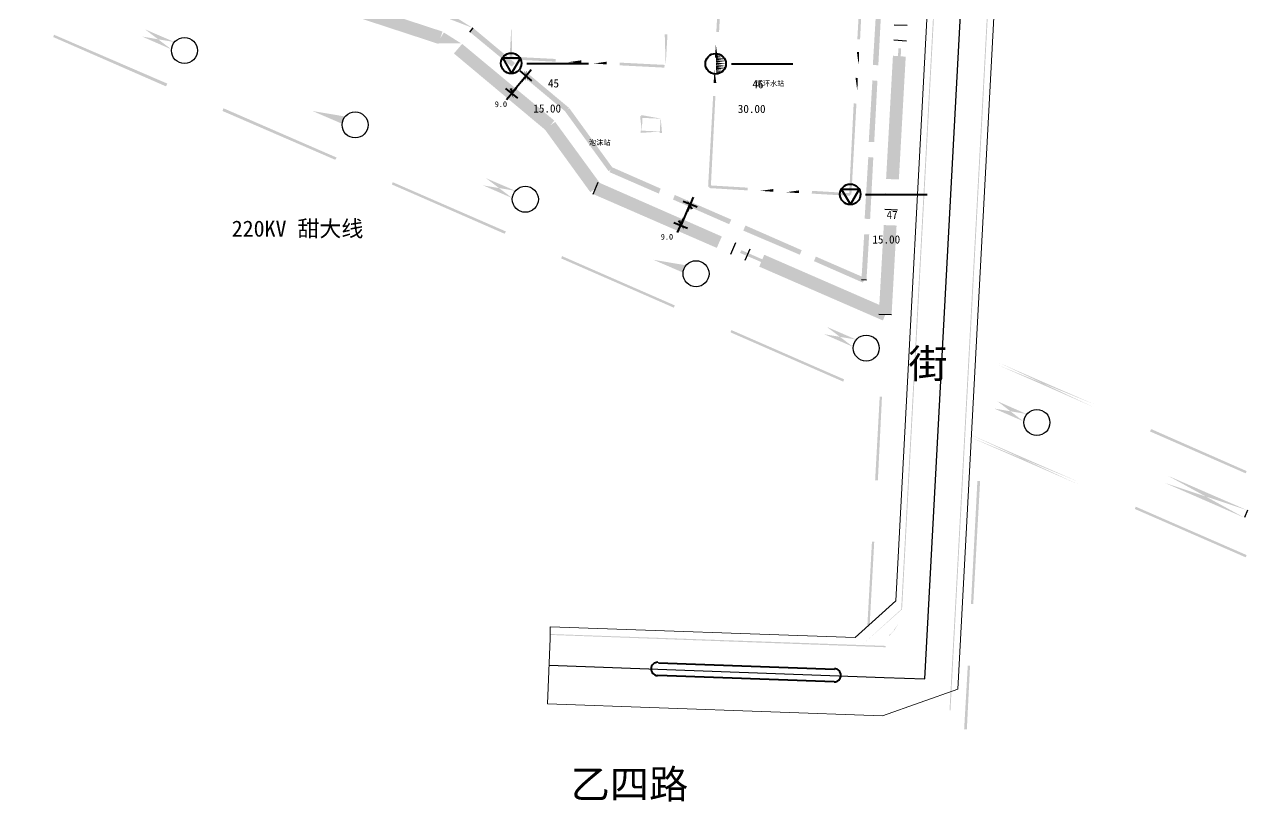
# Model space of a CAD drawing. Header units: metres. Extents: x 110 to 500, y 133 to 419.
# Drawn here: x 338.8 to 499.6, y 133 to 235.1 of the extents above; entities that cross this region are included whole.
import ezdxf

# ---------------------------------------------------------------- set-up
doc = ezdxf.new("R2010")
doc.units = ezdxf.units.M
for name, color, linetype in [('PDF_0', 7, 'Continuous'), ('PDF_0高压线', 7, 'Continuous'), ('PDF_c- 现状道路', 7, 'Continuous'), ('PDF_d-道路中心线', 7, 'Continuous'), ('PDF_d-道路红线', 7, 'Continuous'), ('PDF_DM-尺寸标注', 7, 'Continuous'), ('PDF_HY_BZ_CC', 7, 'Continuous'), ('PDF_勘探点', 7, 'Continuous'), ('PDF_绿线', 7, 'Continuous')]:
    doc.layers.add(name, color=color, linetype=linetype)
doc.styles.add('CHINESE', font='宋体')

msp = doc.modelspace()

# ---------------------------------------------------------------- hatches: boundary and pattern name
at = {"layer": 'PDF_0'}
for points in [[(393.26, 232.58), (393.8, 234.2), (376.04, 240.02), (375.5, 238.4)], [(450.38, 229.82), (451.1, 229.76), (451.52, 237.86), (450.86, 237.86)], [(402.92, 229.58), (403.34, 230.06), (397.82, 234.68), (397.4, 234.14)], [(407.42, 221.18), (408.5, 222.5), (396.38, 232.58), (395.3, 231.32)], [(452.12, 214.82), (453.8, 214.76), (454.7, 230.9), (453.02, 231.02)], [(409.94, 223.7), (410.42, 224.18), (404.9, 228.8), (404.48, 228.26)], [(449.84, 219.68), (450.56, 219.68), (450.98, 227.72), (450.32, 227.78)], [(415.64, 215.84), (416.18, 216.26), (410.48, 224.12), (409.88, 223.76)], [(413.24, 213.08), (414.62, 214.1), (408.62, 222.32), (407.24, 221.36)], [(449.3, 209.6), (450.02, 209.54), (450.44, 217.64), (449.78, 217.7)], [(422.24, 212.9), (422.48, 213.56), (416.06, 216.38), (415.76, 215.72)], [(429.86, 205.76), (430.52, 207.26), (414.26, 214.4), (413.6, 212.84)], [(431.48, 208.88), (431.78, 209.48), (424.34, 212.72), (424.1, 212.12)], [(440.78, 204.86), (441.02, 205.46), (433.64, 208.7), (433.34, 208.04)], [(448.88, 201.56), (449.54, 201.5), (449.9, 207.56), (449.24, 207.56)], [(451.16, 197), (452.84, 196.94), (453.5, 208.7), (451.82, 208.76)], [(451.7, 196.22), (452.36, 197.78), (436.1, 204.86), (435.44, 203.3)], [(449.06, 201.2), (449.36, 201.8), (442.88, 204.62), (442.64, 204.02)]]:
    msp.add_hatch(color=7, dxfattribs=at).paths.add_polyline_path(points)
h = msp.add_hatch(color=7, dxfattribs=at)
h.paths.add_polyline_path([(397.4, 234.14), (397.76, 234.68), (395, 236.42), (394.64, 235.88)])
h.paths.add_polyline_path([(397.4, 234.14), (397.76, 234.68), (397.76, 234.68), (394.64, 235.88)])
h = msp.add_hatch(color=7, dxfattribs=at)
h.paths.add_polyline_path([(395.36, 231.26), (396.26, 232.64), (393.98, 234.08), (393.08, 232.64)])
h.paths.add_polyline_path([(395.36, 231.26), (396.26, 232.64), (396.26, 232.64), (393.08, 232.64)])
h = msp.add_hatch(color=7, dxfattribs=at)
h.paths.add_polyline_path([(405.02, 227.72), (405.02, 227.72), (404.9, 229.1), (404.6, 229.04)])
h.paths.add_polyline_path([(404.72, 227.72), (404.9, 229.1), (404.6, 229.04), (404.6, 229.04)])
h = msp.add_hatch(color=7, dxfattribs=at)
h.paths.add_polyline_path([(402.74, 225.38), (403.1, 225.44), (402.98, 226.76), (402.62, 226.7)])
h.paths.add_polyline_path([(402.74, 225.38), (403.1, 225.44), (403.1, 225.44), (402.62, 226.7)])
h = msp.add_hatch(color=7, dxfattribs=at)
h.paths.add_polyline_path([(426.44, 210.8), (426.74, 210.92), (426.26, 212.18), (425.96, 212.06)])
h.paths.add_polyline_path([(426.74, 210.92), (426.26, 212.18), (425.96, 212.06), (425.96, 212.06)])
h = msp.add_hatch(color=7, dxfattribs=at)
h.paths.add_polyline_path([(425.18, 208.04), (425.54, 208.16), (425.06, 209.42), (424.7, 209.3)])
h.paths.add_polyline_path([(425.18, 208.04), (425.54, 208.16), (425.54, 208.16), (424.7, 209.3)])
at = {"layer": 'PDF_0高压线'}
h = msp.add_hatch(color=7, dxfattribs=at)
h.paths.add_polyline_path([(354.32, 233.54), (354.32, 233.54), (358.58, 232.82), (358.58, 232.82), (354.68, 234.5), (339.26, 241.22), (338.84, 240.32)])
h.paths.add_polyline_path([(354.32, 233.54), (354.32, 233.54), (358.16, 231.86), (354.68, 234.5), (354.68, 234.5), (339.26, 241.22), (338.84, 240.32)])
h = msp.add_hatch(color=7, dxfattribs=at)
h.paths.add_polyline_path([(376.7, 223.76), (376.7, 223.76), (380.6, 222.08), (380.96, 223.04), (377.12, 224.72), (365.24, 229.88), (365.24, 229.88), (361.64, 231.44), (361.28, 230.54), (361.28, 230.54), (364.82, 228.98)])
h.paths.add_polyline_path([(376.7, 223.76), (376.7, 223.76), (380.96, 223.04), (377.12, 224.72), (377.12, 224.72), (365.24, 229.88), (365.24, 229.88), (361.64, 231.44), (361.28, 230.54), (364.82, 228.98), (364.82, 228.98)])
h = msp.add_hatch(color=7, dxfattribs=at)
h.paths.add_polyline_path([(399.14, 213.98), (399.14, 213.98), (403.4, 213.26), (403.4, 213.26), (399.5, 214.94), (384.08, 221.66), (383.66, 220.76)])
h.paths.add_polyline_path([(399.14, 213.98), (399.14, 213.98), (402.98, 212.3), (399.5, 214.94), (399.5, 214.94), (384.08, 221.66), (383.66, 220.76)])
h = msp.add_hatch(color=7, dxfattribs=at)
h.paths.add_polyline_path([(421.52, 204.2), (421.52, 204.2), (425.42, 202.52), (425.78, 203.48), (421.94, 205.16), (406.46, 211.88), (406.1, 210.98)])
h.paths.add_polyline_path([(421.52, 204.2), (421.52, 204.2), (425.78, 203.48), (421.94, 205.16), (421.94, 205.16), (406.46, 211.88), (406.1, 210.98)])
h = msp.add_hatch(color=7, dxfattribs=at)
h.paths.add_polyline_path([(443.96, 194.42), (443.96, 194.42), (448.22, 193.7), (448.22, 193.7), (444.32, 195.38), (428.9, 202.1), (428.48, 201.2)])
h.paths.add_polyline_path([(443.96, 194.42), (443.96, 194.42), (447.8, 192.74), (444.32, 195.38), (444.32, 195.38), (428.9, 202.1), (428.48, 201.2)])
h = msp.add_hatch(color=7, dxfattribs=at)
h.paths.add_polyline_path([(464.72, 185.36), (464.72, 185.36), (466.34, 184.64), (466.34, 184.64), (470.6, 183.92), (470.6, 183.92), (466.76, 185.6), (466.76, 185.6), (465.08, 186.32), (451.28, 192.32), (450.92, 191.42)])
h.paths.add_polyline_path([(464.72, 185.36), (464.72, 185.36), (466.34, 184.64), (466.34, 184.64), (470.18, 182.96), (466.76, 185.6), (466.76, 185.6), (465.08, 186.32), (465.08, 186.32), (451.28, 192.32), (450.92, 191.42)])
h = msp.add_hatch(color=7, dxfattribs=at)
h.paths.add_polyline_path([(488.78, 174.86), (488.78, 174.86), (499.64, 171.26), (489.14, 175.82), (489.14, 175.82), (473.72, 182.54), (473.3, 181.64)])
h.paths.add_polyline_path([(488.78, 174.86), (488.78, 174.86), (499.22, 170.3), (489.14, 175.82), (489.14, 175.82), (473.72, 182.54), (473.3, 181.64)])
at = {"layer": 'PDF_c- 现状道路'}
for points in [[(460.46, 144.98), (460.58, 144.92), (475.34, 419.3), (475.22, 419.3)], [(454.1, 158.24), (454.22, 158.24), (465.02, 358.82), (464.9, 358.88)], [(452.06, 153.26), (452.06, 153.44), (407.96, 155), (407.96, 154.88)]]:
    msp.add_hatch(color=7, dxfattribs=at).paths.add_polyline_path(points)
h = msp.add_hatch(color=7, dxfattribs=at)
h.paths.add_polyline_path([(448.94, 153.56), (448.94, 153.56), (448.94, 153.38), (448.94, 153.38), (449.9, 153.62), (449.9, 153.62), (449.9, 153.44), (449.9, 153.44), (450.8, 153.86), (450.8, 153.86), (450.86, 153.68), (450.86, 153.68), (451.7, 154.28), (451.7, 154.28), (451.76, 154.16), (451.76, 154.16), (452.06, 153.26), (452.06, 153.44), (452.06, 153.44), (452.54, 154.76), (452.54, 154.76), (453.2, 155.48), (453.2, 155.48), (453.74, 156.32), (453.74, 156.32), (453.62, 156.38), (453.62, 156.38), (454.1, 157.28), (454.1, 157.28), (453.92, 157.28), (453.92, 157.28), (454.22, 158.24), (454.1, 158.24)])
h.paths.add_polyline_path([(448.94, 153.56), (448.94, 153.56), (448.94, 153.38), (448.94, 153.38), (449.9, 153.62), (449.9, 153.62), (449.9, 153.44), (449.9, 153.44), (450.8, 153.86), (450.8, 153.86), (450.86, 153.68), (450.86, 153.68), (451.7, 154.28), (451.7, 154.28), (451.76, 154.16), (451.76, 154.16), (452.06, 153.26), (452.06, 153.44), (452.54, 154.76), (452.54, 154.76), (452.48, 154.82), (453.2, 155.48), (453.2, 155.48), (453.14, 155.54), (453.74, 156.32), (453.74, 156.32), (453.62, 156.38), (453.62, 156.38), (454.1, 157.28), (454.1, 157.28), (453.92, 157.28), (453.92, 157.28), (454.22, 158.24)])
at = {"layer": 'PDF_HY_BZ_CC'}
for points in [[(429.8, 234.14), (430.16, 234.14), (430.82, 246.08), (430.46, 246.14)], [(448.34, 233.18), (448.7, 233.18), (449.3, 245.12), (449, 245.12)], [(402.8, 230.54), (408.68, 230.24), (408.68, 230.6), (402.8, 230.9)], [(417.08, 229.76), (422.96, 229.46), (423.02, 229.82), (417.08, 230.12)], [(428.72, 213.8), (429.08, 213.8), (429.68, 225.74), (429.38, 225.74)], [(447.26, 212.78), (447.56, 212.78), (448.22, 224.72), (447.86, 224.78)], [(428.9, 213.62), (433.94, 213.32), (433.94, 213.68), (428.9, 213.98)], [(442.34, 212.9), (447.38, 212.6), (447.44, 212.96), (442.4, 213.26)]]:
    msp.add_hatch(color=7, dxfattribs=at).paths.add_polyline_path(points)
h = msp.add_hatch(color=7, dxfattribs=at)
h.paths.add_polyline_path([(402.62, 230.72), (402.98, 230.72), (403.16, 234.92), (402.86, 234.92)])
h.paths.add_polyline_path([(402.98, 230.72), (403.16, 234.92), (402.86, 234.92), (402.86, 234.92)])
h = msp.add_hatch(color=7, dxfattribs=at)
h.paths.add_polyline_path([(422.84, 229.64), (423.14, 229.64), (423.38, 233.84), (423.02, 233.84)])
h.paths.add_polyline_path([(422.84, 229.64), (423.14, 229.64), (423.14, 229.64), (423.02, 233.84)])
h = msp.add_hatch(color=7, dxfattribs=at)
h.paths.add_polyline_path([(429.62, 230.78), (429.98, 230.78), (430.04, 232.46), (429.74, 232.46)])
h.paths.add_polyline_path([(429.98, 230.78), (430.04, 232.46), (429.74, 232.46), (429.74, 232.46)])
h = msp.add_hatch(color=7, dxfattribs=at)
h.paths.add_polyline_path([(410.36, 230.18), (412.04, 230.06), (412.04, 230.42), (410.36, 230.48)])
h.paths.add_polyline_path([(410.36, 230.18), (410.36, 230.18), (412.04, 230.42), (410.36, 230.48)])
h = msp.add_hatch(color=7, dxfattribs=at)
h.paths.add_polyline_path([(413.72, 230), (415.4, 229.88), (415.4, 230.24), (413.72, 230.3)])
h.paths.add_polyline_path([(413.72, 230), (413.72, 230), (415.4, 230.24), (413.72, 230.3)])
h = msp.add_hatch(color=7, dxfattribs=at)
h.paths.add_polyline_path([(448.16, 229.82), (448.52, 229.76), (448.58, 231.5), (448.28, 231.5)])
h.paths.add_polyline_path([(448.16, 229.82), (448.52, 229.76), (448.52, 229.76), (448.28, 231.5)])
h = msp.add_hatch(color=7, dxfattribs=at)
h.paths.add_polyline_path([(429.44, 227.42), (429.8, 227.42), (429.86, 229.1), (429.56, 229.1)])
h.paths.add_polyline_path([(429.8, 227.42), (429.86, 229.1), (429.56, 229.1), (429.56, 229.1)])
h = msp.add_hatch(color=7, dxfattribs=at)
h.paths.add_polyline_path([(447.98, 226.46), (448.34, 226.4), (448.4, 228.08), (448.1, 228.14)])
h.paths.add_polyline_path([(447.98, 226.46), (448.34, 226.4), (448.34, 226.4), (448.1, 228.14)])
h = msp.add_hatch(color=7, dxfattribs=at)
h.paths.add_polyline_path([(419.66, 221.06), (420.02, 221), (420.08, 223.04), (419.78, 223.04)])
h.paths.add_polyline_path([(419.66, 221.06), (420.02, 221), (420.02, 221), (419.78, 223.04)])
h = msp.add_hatch(color=7, dxfattribs=at)
h.paths.add_polyline_path([(419.9, 222.86), (419.9, 222.86), (422.66, 223.1), (422.66, 223.1)])
h.paths.add_polyline_path([(419.9, 222.86), (422.6, 222.74), (419.96, 223.22), (419.96, 223.22)])
h = msp.add_hatch(color=7, dxfattribs=at)
h.paths.add_polyline_path([(422.36, 220.88), (422.66, 220.88), (422.78, 222.92), (422.48, 222.92)])
h.paths.add_polyline_path([(422.66, 220.88), (422.78, 222.92), (422.48, 222.92), (422.48, 222.92)])
h = msp.add_hatch(color=7, dxfattribs=at)
h.paths.add_polyline_path([(419.84, 220.88), (422.54, 220.7), (422.54, 221.06), (419.84, 221.18)])
h.paths.add_polyline_path([(419.84, 220.88), (422.54, 220.7), (422.54, 221.06), (422.54, 221.06)])
h = msp.add_hatch(color=7, dxfattribs=at)
h.paths.add_polyline_path([(435.62, 213.26), (437.3, 213.14), (437.3, 213.5), (435.62, 213.62)])
h.paths.add_polyline_path([(435.62, 213.26), (435.62, 213.26), (437.3, 213.5), (435.62, 213.62)])
h = msp.add_hatch(color=7, dxfattribs=at)
h.paths.add_polyline_path([(438.98, 213.08), (440.66, 212.96), (440.66, 213.32), (438.98, 213.44)])
h.paths.add_polyline_path([(438.98, 213.08), (438.98, 213.08), (440.66, 213.32), (438.98, 213.44)])
at = {"layer": 'PDF_勘探点'}
for points in [[(429.74, 231.2), (430.22, 231.2), (429.98, 231.26)], [(429.74, 231.14), (430.4, 231.14), (430.22, 231.2)], [(429.98, 228.62), (430.22, 228.68), (429.8, 228.68)]]:
    msp.add_hatch(color=7, dxfattribs=at).paths.add_polyline_path(points)
h = msp.add_hatch(color=7, dxfattribs=at)
h.paths.add_polyline_path([(429.74, 231.02), (430.64, 231.02), (430.4, 231.14), (429.74, 231.14)])
h.paths.add_polyline_path([(430.64, 231.02), (430.4, 231.14), (429.74, 231.14), (429.74, 231.14)])
h = msp.add_hatch(color=7, dxfattribs=at)
h.paths.add_polyline_path([(429.74, 230.84), (430.76, 230.84), (430.64, 231.02), (429.74, 231.02)])
h.paths.add_polyline_path([(430.76, 230.84), (430.64, 231.02), (429.74, 231.02), (429.74, 231.02)])
h = msp.add_hatch(color=7, dxfattribs=at)
h.paths.add_polyline_path([(429.74, 230.66), (430.94, 230.66), (430.76, 230.84), (429.74, 230.84)])
h.paths.add_polyline_path([(430.94, 230.66), (430.76, 230.84), (429.74, 230.84), (429.74, 230.84)])
h = msp.add_hatch(color=7, dxfattribs=at)
h.paths.add_polyline_path([(429.74, 230.42), (431, 230.42), (430.94, 230.66), (429.74, 230.66)])
h.paths.add_polyline_path([(431, 230.42), (430.94, 230.66), (429.74, 230.66), (429.74, 230.66)])
h = msp.add_hatch(color=7, dxfattribs=at)
h.paths.add_polyline_path([(429.74, 230.18), (431.06, 230.18), (431, 230.42), (429.74, 230.42)])
h.paths.add_polyline_path([(431.06, 230.18), (431, 230.42), (429.74, 230.42), (429.74, 230.42)])
h = msp.add_hatch(color=7, dxfattribs=at)
h.paths.add_polyline_path([(429.74, 229.94), (431.12, 229.94), (431.06, 230.18), (429.74, 230.18)])
h.paths.add_polyline_path([(431.12, 229.94), (431.06, 230.18), (429.74, 230.18), (429.74, 230.18)])
h = msp.add_hatch(color=7, dxfattribs=at)
h.paths.add_polyline_path([(429.74, 229.7), (431.12, 229.7), (431.12, 229.94), (429.74, 229.94)])
h.paths.add_polyline_path([(431.12, 229.7), (431.12, 229.94), (429.74, 229.94), (429.74, 229.94)])
h = msp.add_hatch(color=7, dxfattribs=at)
h.paths.add_polyline_path([(429.74, 229.52), (431.06, 229.52), (431.12, 229.7), (429.74, 229.7)])
h.paths.add_polyline_path([(431.06, 229.52), (431.12, 229.7), (429.74, 229.7), (429.74, 229.7)])
h = msp.add_hatch(color=7, dxfattribs=at)
h.paths.add_polyline_path([(429.74, 229.28), (430.94, 229.28), (431.06, 229.52), (429.74, 229.52)])
h.paths.add_polyline_path([(430.94, 229.28), (431.06, 229.52), (429.74, 229.52), (429.74, 229.52)])
h = msp.add_hatch(color=7, dxfattribs=at)
h.paths.add_polyline_path([(430.82, 229.1), (430.94, 229.28), (429.74, 229.28), (429.74, 229.28)])
h.paths.add_polyline_path([(429.8, 229.1), (430.82, 229.1), (430.94, 229.28), (429.74, 229.28)])
h = msp.add_hatch(color=7, dxfattribs=at)
h.paths.add_polyline_path([(429.8, 228.92), (430.64, 228.92), (430.82, 229.1), (429.8, 229.1)])
h.paths.add_polyline_path([(430.64, 228.92), (430.82, 229.1), (429.8, 229.1), (429.8, 229.1)])
h = msp.add_hatch(color=7, dxfattribs=at)
h.paths.add_polyline_path([(429.8, 228.8), (430.46, 228.8), (430.64, 228.92), (429.8, 228.92)])
h.paths.add_polyline_path([(430.46, 228.8), (430.64, 228.92), (429.8, 228.92), (429.8, 228.92)])
h = msp.add_hatch(color=7, dxfattribs=at)
h.paths.add_polyline_path([(429.8, 228.68), (430.22, 228.68), (430.46, 228.8), (429.8, 228.8)])
h.paths.add_polyline_path([(430.22, 228.68), (430.46, 228.8), (429.8, 228.8), (429.8, 228.8)])
at = {"layer": 'PDF_绿线'}
h = msp.add_hatch(color=7, dxfattribs=at)
h.paths.add_polyline_path([(467.36, 234.98), (467.36, 234.98), (466.34, 215.78), (466.34, 215.78), (465.02, 191.6), (465.02, 191.6), (464.6, 183.2), (464.9, 183.2), (465.38, 191.6), (465.38, 191.6), (466.64, 215.72), (466.64, 215.72), (467.72, 234.98), (467.72, 234.98), (468.56, 251.42), (468.56, 251.42), (468.74, 254), (468.74, 254), (469.46, 267.44), (469.46, 267.44), (470.12, 279.92), (470.12, 279.92), (471.14, 299.12), (471.14, 299.12), (471.74, 310.16), (470.84, 299.12), (470.84, 299.12), (469.76, 279.92), (469.76, 279.92), (469.1, 267.5), (469.1, 267.5), (468.38, 254), (468.38, 254), (468.26, 251.42), (468.26, 251.42)])
h.paths.add_polyline_path([(467.36, 234.98), (467.36, 234.98), (466.34, 215.78), (466.34, 215.78), (465.02, 191.6), (465.02, 191.6), (464.6, 183.2), (464.9, 183.2), (465.38, 191.6), (465.38, 191.6), (466.64, 215.72), (466.64, 215.72), (467.72, 234.98), (467.72, 234.98), (468.56, 251.42), (468.56, 251.42), (468.74, 254), (468.74, 254), (469.46, 267.44), (469.46, 267.44), (470.12, 279.92), (470.12, 279.92), (471.14, 299.12), (471.14, 299.12), (471.44, 310.16), (470.84, 299.12), (470.84, 299.12), (469.76, 279.92), (469.76, 279.92), (469.1, 267.5), (469.1, 267.5), (468.38, 254), (468.38, 254), (468.26, 251.42), (468.26, 251.42)])
for points in [[(357.44, 227), (357.62, 227.36), (342.74, 233.78), (342.62, 233.48)], [(452.84, 215.84), (453.2, 215.78), (454.1, 231.98), (453.74, 231.98)], [(379.7, 217.34), (379.88, 217.64), (365, 224.12), (364.88, 223.76)], [(401.96, 207.62), (402.14, 207.92), (387.26, 214.4), (387.14, 214.1)], [(425.54, 208.34), (425.66, 208.7), (414.02, 213.74), (413.84, 213.44)], [(451.88, 197), (452.18, 197), (452.78, 207.74), (452.42, 207.74)], [(424.22, 197.9), (424.34, 198.2), (409.52, 204.68), (409.4, 204.38)], [(447.8, 198.68), (447.92, 198.98), (433.1, 205.46), (432.92, 205.1)], [(446.48, 188.18), (446.6, 188.48), (431.78, 194.96), (431.66, 194.66)], [(450.68, 175.22), (451.04, 175.22), (451.58, 186.2), (451.28, 186.2)], [(499.4, 176.12), (499.52, 176.42), (486.98, 181.94), (486.8, 181.64)], [(463.28, 158.96), (463.58, 158.96), (464.48, 175.1), (464.12, 175.1)], [(499.4, 165.08), (499.52, 165.38), (484.94, 171.74), (484.82, 171.44)], [(449.66, 156.14), (449.96, 156.14), (450.56, 167.12), (450.26, 167.12)], [(462.38, 142.46), (462.74, 142.46), (463.16, 150.86), (462.86, 150.86)]]:
    msp.add_hatch(color=7, dxfattribs=at).paths.add_polyline_path(points)
h = msp.add_hatch(color=7, dxfattribs=at)
h.paths.add_polyline_path([(466.88, 190.34), (466.88, 190.34), (479.42, 184.82), (467, 190.64), (467, 190.64), (455.3, 195.74), (455.18, 195.44)])
h.paths.add_polyline_path([(466.88, 190.34), (466.88, 190.34), (479.54, 185.18), (467, 190.64), (467, 190.64), (455.3, 195.74), (455.18, 195.44)])
h = msp.add_hatch(color=7, dxfattribs=at)
h.paths.add_polyline_path([(462.8, 181.04), (462.8, 181.04), (477.38, 174.68), (462.92, 181.34), (462.92, 181.34), (454.04, 185.24), (453.92, 184.94)])
h.paths.add_polyline_path([(462.8, 181.04), (462.8, 181.04), (477.5, 174.98), (462.92, 181.34), (462.92, 181.34), (454.04, 185.24), (453.92, 184.94)])

# ---------------------------------------------------------------- linework, layer by layer
at = {"layer": 'PDF_0', "color": 1}
for points in [[(454.88, 234.98), (453.2, 235.04)], [(454.82, 232.94), (453.14, 233.06)], [(413.6, 212.84), (414.26, 214.4)], [(453.74, 212.72), (452, 212.84)], [(453.62, 210.74), (451.94, 210.8)], [(431.72, 204.92), (432.38, 206.48)], [(433.58, 204.14), (434.24, 205.64)], [(452.84, 196.94), (451.16, 197)]]:
    msp.add_lwpolyline(points, dxfattribs=at)
at = {"layer": 'PDF_0', "color": 2}
for points in [[(397.4, 234.14), (397.82, 234.68)], [(449.54, 201.5), (448.88, 201.56)]]:
    msp.add_lwpolyline(points, dxfattribs=at)
at = {"layer": 'PDF_0', "color": 7, "lineweight": 40}
for points in [[(405.56, 227.72), (404, 229.04)], [(405.44, 229.16), (404.18, 227.6)], [(402.2, 225.26), (403.52, 226.82)], [(402.08, 226.7), (403.64, 225.44)], [(426.74, 212.42), (425.96, 210.56)], [(427.28, 211.1), (425.42, 211.88)], [(424.22, 209.12), (426.02, 208.34)], [(424.7, 207.8), (425.54, 209.66)], [(422.18, 151.22), (445.34, 150.38)], [(445.28, 148.7), (422.12, 149.54)]]:
    msp.add_lwpolyline(points, dxfattribs=at)
for centre, start, end in [((422.09, 150.41), 87.9324, 177.9346), ((422.09, 150.41), 177.936, -92.0631), ((445.31, 149.57), -2.066, 87.9349), ((445.31, 149.57), -92.0672, -2.0638)]:
    msp.add_arc(centre, 0.87, start, end, dxfattribs=at)
at = {"layer": 'PDF_0高压线', "color": 1}
msp.add_lwpolyline([(499.64, 171.26), (499.22, 170.3)], dxfattribs=at)
for centre in [(359.87, 231.71), (382.31, 221.93), (404.69, 212.15), (427.13, 202.37), (449.51, 192.59), (471.95, 182.81)]:
    msp.add_circle(centre, 1.71, dxfattribs=at)
at = {"layer": 'PDF_d-道路中心线', "color": 1}
for points in [[(457.22, 149.12), (471.74, 419.3)], [(407.84, 150.92), (451.88, 149.3), (457.22, 149.12)]]:
    msp.add_lwpolyline(points, dxfattribs=at)
at = {"layer": 'PDF_d-道路红线', "color": 5, "lineweight": 5}
for points in [[(461.54, 147.74), (476.12, 419.3)], [(407.96, 155.96), (448.04, 154.52), (453.38, 159.38), (458.36, 252.32)], [(407.96, 154.4), (407.6, 145.82)], [(407.96, 154.4), (407.96, 155.96)], [(445.34, 150.38), (422.18, 151.22)], [(422.12, 149.54), (445.28, 148.7)], [(451.64, 144.26), (461.54, 147.74)], [(407.6, 145.82), (451.64, 144.26)]]:
    msp.add_lwpolyline(points, dxfattribs=at)
for centre, start, end in [((422.09, 150.41), 87.9339, 177.935), ((422.09, 150.41), 177.936, -92.0631), ((445.31, 149.57), -2.066, 87.9349), ((445.31, 149.57), -92.0648, -2.0663)]:
    msp.add_arc(centre, 0.87, start, end, dxfattribs=at)
at = {"layer": 'PDF_DM-尺寸标注', "color": 7, "lineweight": 40}
for points in [[(404.78, 228.38), (402.86, 226.04)], [(426.32, 211.52), (425.12, 208.7)]]:
    msp.add_lwpolyline(points, dxfattribs=at)
at = {"layer": 'PDF_勘探点', "color": 5, "lineweight": 40}
for points in [[(402.86, 228.68), (404.06, 230.72), (401.72, 230.72)], [(447.44, 211.46), (448.58, 213.44), (446.24, 213.44)]]:
    msp.add_lwpolyline(points, close=True, dxfattribs=at)
for points in [[(404.9, 230), (413, 230)], [(431.78, 229.94), (439.88, 229.94)], [(449.42, 212.78), (457.52, 212.78)]]:
    msp.add_lwpolyline(points, dxfattribs=at)
for centre in [(402.83, 230.03), (429.71, 229.97), (447.41, 212.81)]:
    msp.add_circle(centre, 1.35, dxfattribs=at)

# ---------------------------------------------------------------- texts
at = {"color": 5, "char_height": 1.073, "attachment_point": 7, "style": 'CHINESE'}
for s, insert in [('45', (407.66, 226.84)), ('46', (434.54, 226.72)), ('15.00', (405.74, 223.54)), ('30.00', (432.62, 223.48)), ('47', (452.18, 209.56)), ('15.00', (450.32, 206.32))]:
    msp.add_mtext(s, dxfattribs=dict(at, insert=insert))
at = {"attachment_point": 7, "style": 'CHINESE'}
for s, insert, char_height in [('循环水站', (434.95, 226.95), 0.679), ('9.0', (400.67, 224.26), 0.755), ('泡沫站', (413.05, 219.21), 0.679), ('220KV 甜大线', (366.09, 207.01), 2.117), ('9.0', (422.5, 206.83), 0.755), ('街', (455.06, 188.24), 3.77), ('乙四路', (410.66, 132.98), 3.774)]:
    msp.add_mtext(s, dxfattribs=dict(at, insert=insert, char_height=char_height))

doc.saveas('drawing.dxf')
